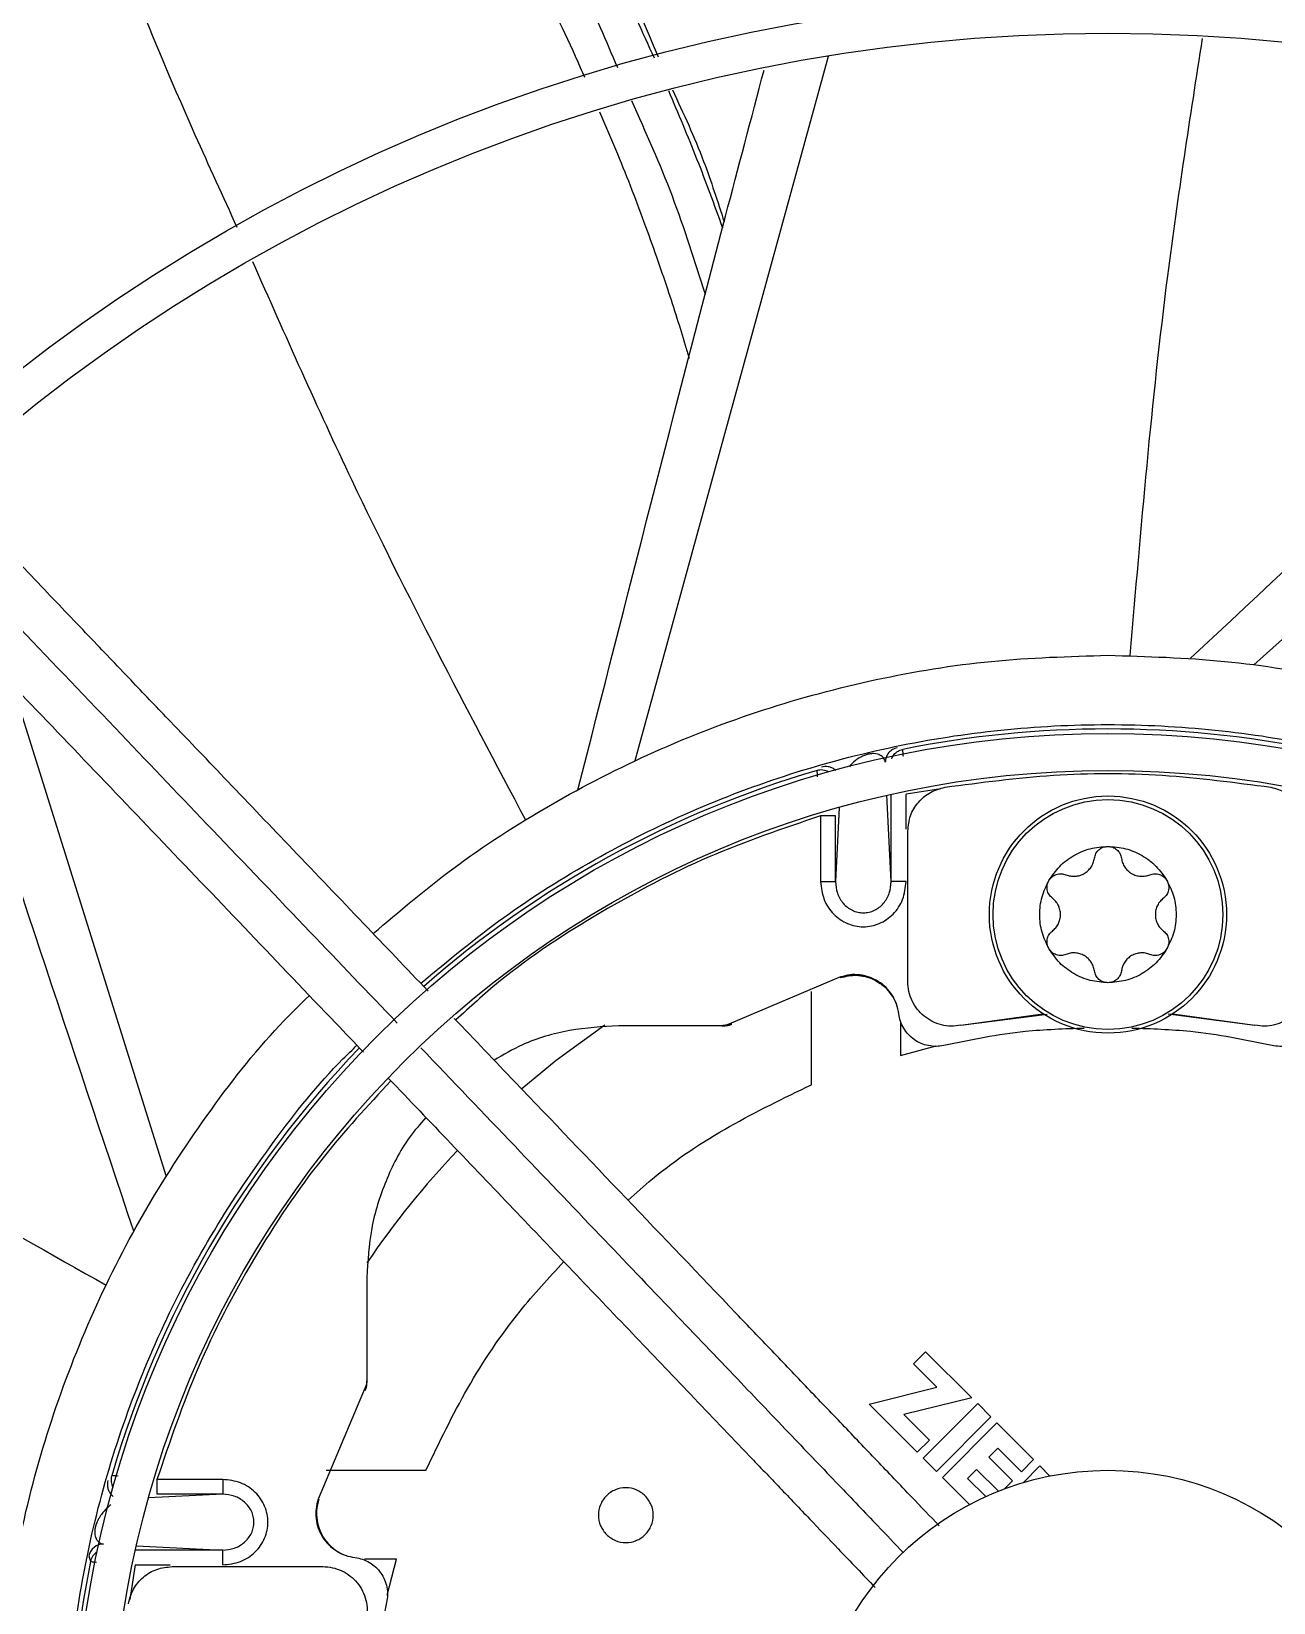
# Model space of a CAD drawing. Header units: inches. Extents: x 1229 to 1453, y -1023 to -720.
# Drawn here: x 1281.314 to 1284.614, y -864.825 to -860.651 of the extents above; entities that cross this region are included whole.
import ezdxf

# ---------------------------------------------------------------- set-up
doc = ezdxf.new("R2010")
doc.units = ezdxf.units.IN
doc.header["$MEASUREMENT"] = 0

msp = doc.modelspace()

# ---------------------------------------------------------------- linework, layer by layer
at = {"color": 18, "linetype": 'Continuous', "lineweight": 25, "true_color": 0x000000}
for p, q in [((1283.4308, -860.7173), (1282.9172, -862.5888)), ((1286.0019, -861.0397), (1284.5613, -862.3336)), ((1281.2628, -862.3856), (1281.672, -863.6925)), ((1283.5984, -862.9093), (1283.5868, -862.6802)), ((1283.5984, -862.9093), (1283.5984, -862.6776)), ((1283.7297, -862.6628), (1283.6377, -862.677)), ((1283.6377, -862.7701), (1283.6377, -862.677)), ((1283.4108, -862.7347), (1283.4108, -862.9093)), ((1283.4601, -862.7123), (1283.4501, -862.9093)), ((1283.4501, -862.9093), (1283.4501, -862.7347)), ((1283.6424, -863.1754), (1283.6424, -862.7753)), ((1283.6377, -862.9093), (1283.5984, -862.9093)), ((1283.4632, -863.1628), (1283.1668, -863.2879)), ((1283.4632, -863.1628), (1283.4635, -863.1648)), ((1283.3865, -863.4491), (1283.3865, -863.2018)), ((1283.7834, -863.2912), (1284.0011, -863.2604)), ((1283.7834, -863.2912), (1284.0122, -863.2612)), ((1284.3339, -863.261), (1284.5643, -863.2912)), ((1284.3466, -863.2604), (1284.5643, -863.2912)), ((1283.1486, -863.2923), (1282.8746, -863.2923)), ((1283.1486, -863.2923), (1283.1571, -863.2923)), ((1283.1749, -863.288), (1283.1668, -863.2879)), ((1283.6227, -863.2859), (1283.6227, -863.371)), ((1283.6227, -863.371), (1283.7179, -863.3458)), ((1282.2054, -863.9616), (1282.2054, -864.2356)), ((1283.6896, -864.1583), (1283.6573, -864.1905)), ((1283.7196, -864.2529), (1283.6573, -864.1905)), ((1283.6896, -864.1583), (1283.8121, -864.2807)), ((1282.2054, -864.244), (1282.2054, -864.2356)), ((1282.201, -864.2537), (1282.0759, -864.5502)), ((1282.201, -864.2537), (1282.2011, -864.2618)), ((1283.5393, -864.2974), (1283.7196, -864.2529)), ((1283.8121, -864.2807), (1283.6317, -864.3253)), ((1283.6673, -864.4255), (1283.5393, -864.2974)), ((1283.6833, -864.4415), (1283.8284, -864.2964)), ((1283.8632, -864.3312), (1283.8284, -864.2964)), ((1283.6317, -864.3253), (1283.6996, -864.3932)), ((1283.8632, -864.3312), (1283.7181, -864.4763)), ((1283.7341, -864.4923), (1283.8789, -864.3476)), ((1283.8789, -864.3476), (1283.9763, -864.445)), ((1283.6996, -864.3932), (1283.6673, -864.4255)), ((1283.7181, -864.4763), (1283.6833, -864.4415)), ((1283.8814, -864.4146), (1283.8575, -864.4386)), ((1283.8575, -864.4386), (1283.9201, -864.5012)), ((1283.944, -864.4773), (1283.8814, -864.4146)), ((1283.9763, -864.445), (1283.944, -864.4773)), ((1282.0976, -864.4734), (1282.3621, -864.4734)), ((1283.8252, -864.4709), (1283.8012, -864.4948)), ((1283.8833, -864.529), (1283.8252, -864.4709)), ((1283.9483, -864.5064), (1283.993, -864.4617)), ((1283.993, -864.4617), (1284.0199, -864.4886)), ((1281.8224, -864.4977), (1281.6478, -864.4977)), ((1283.8063, -864.5645), (1283.7341, -864.4923)), ((1283.8012, -864.4948), (1283.8496, -864.5432)), ((1283.9201, -864.5012), (1283.898, -864.5233)), ((1281.8224, -864.5371), (1281.6254, -864.547)), ((1281.8224, -864.5371), (1281.6478, -864.5371)), ((1282.0759, -864.5502), (1282.0779, -864.5505)), ((1281.8224, -864.6853), (1281.5906, -864.6853)), ((1281.5932, -864.6737), (1281.8224, -864.6853)), ((1281.4669, -864.7007), (1281.4714, -864.7155)), ((1281.5901, -864.7247), (1281.5758, -864.8167)), ((1281.5901, -864.7247), (1281.6832, -864.7247)), ((1281.6883, -864.7293), (1282.0884, -864.7293)), ((1282.2841, -864.7096), (1282.199, -864.7096)), ((1282.2589, -864.8048), (1282.2841, -864.7096))]:
    msp.add_line(p, q, dxfattribs=at)
at = {"color": 18, "linetype": 'Continuous', "lineweight": 25, "true_color": 0x000000, "flags": 128}
msp.add_lwpolyline([(1282.8378, -863.2908), (1282.7085, -863.3849), (1282.617, -863.4602)], dxfattribs=at)
at = {"color": 18, "linetype": 'Continuous', "lineweight": 25, "true_color": 0x000000}
for centre, radius in [((1284.1739, -865.2608), 11.7126), ((1284.1739, -865.2608), 8.5704), ((1284.1739, -865.2608), 8.472), ((1284.1739, -865.2608), 6.6478), ((1284.1739, -865.2608), 6.5493), ((1284.1739, -865.2608), 4.7037), ((1284.1739, -865.2608), 4.6053), ((1284.1739, -865.2608), 2.745), ((1284.1739, -865.2608), 2.6465), ((1284.1739, -862.997), 0.315), ((1284.1739, -862.997), 0.3053), ((1284.1739, -865.2608), 0.7874)]:
    msp.add_circle(centre, radius, dxfattribs=at)
for centre, radius, start, end in [((1284.1739, -865.2608), 2.7569, 78.5929, 101.4071), ((1283.4121, -862.6522), 0.0393, 60.0968, 106.2736), ((1284.1739, -865.2608), 2.7569, 106.2782, 131.2445), ((1284.1739, -865.2608), 2.7569, 136.1585, 163.7218), ((1284.1739, -865.2608), 2.3804, 136.5504, 145.7805), ((1281.5652, -864.4991), 0.0394, 163.7309, 209.8929), ((1281.5055, -864.7087), 0.0394, 90.0022, 168.2946), ((1281.51, -864.7233), 0.0394, 122.4222, 168.5824), ((1284.1739, -865.2608), 2.7569, 168.5929, 191.4071)]:
    msp.add_arc(centre, radius, start, end, dxfattribs=at)
for points, knots in [([(1272.4643, -865.2608), (1272.4692, -865.0053), (1272.4788, -864.4944), (1272.5568, -863.7313), (1272.681, -862.9748), (1272.8553, -862.228), (1273.0778, -861.4942), (1273.3479, -860.7766), (1273.6644, -860.0781), (1274.0259, -859.4019), (1274.4308, -858.7507), (1274.8774, -858.1274), (1275.3639, -857.5347), (1275.8881, -856.975), (1276.4477, -856.4508), (1277.0405, -855.9644), (1277.6637, -855.5177), (1278.3149, -855.1128), (1278.9912, -854.7513), (1279.6896, -854.4349), (1280.4073, -854.1648), (1281.141, -853.9422), (1281.8878, -853.7681), (1282.6444, -853.6432), (1283.4075, -853.568), (1284.1739, -853.5429), (1284.9402, -853.568), (1285.7033, -853.6432), (1286.4599, -853.7681), (1287.2067, -853.9422), (1287.9404, -854.1648), (1288.6581, -854.4349), (1289.3565, -854.7513), (1290.0328, -855.1128), (1290.684, -855.5177), (1291.3073, -855.9644), (1291.9, -856.4508), (1292.4597, -856.975), (1292.9838, -857.5347), (1293.4703, -858.1274), (1293.9169, -858.7507), (1294.3218, -859.4019), (1294.6833, -860.0781), (1294.9998, -860.7766), (1295.2699, -861.4942), (1295.4924, -862.228), (1295.6667, -862.9748), (1295.7909, -863.7313), (1295.8689, -864.4944), (1295.8786, -865.0053), (1295.8834, -865.2608)], [0, 0, 0, 0, 0.020833, 0.041667, 0.0625, 0.083333, 0.104167, 0.125, 0.145833, 0.166667, 0.1875, 0.208333, 0.229167, 0.25, 0.270833, 0.291667, 0.3125, 0.333333, 0.354167, 0.375, 0.395833, 0.416667, 0.4375, 0.458333, 0.479167, 0.5, 0.520833, 0.541667, 0.5625, 0.583333, 0.604167, 0.625, 0.645833, 0.666667, 0.6875, 0.708333, 0.729167, 0.75, 0.770833, 0.791667, 0.8125, 0.833333, 0.854167, 0.875, 0.895833, 0.916667, 0.9375, 0.958333, 0.979167, 1, 1, 1, 1]), ([(1281.9813, -859.0947), (1281.9836, -859.0976), (1282.0116, -859.132), (1282.0629, -859.1984), (1282.1346, -859.2932), (1282.2028, -859.3869), (1282.296, -859.5187), (1282.4087, -859.6871), (1282.5624, -859.933), (1282.718, -860.2063), (1282.8606, -860.4825), (1282.9369, -860.6517), (1282.9682, -860.7211)], [0, 0, 0, 0, 0.005829, 0.069293, 0.131295, 0.191839, 0.250923, 0.384412, 0.509798, 0.706683, 0.87956, 1, 1, 1, 1]), ([(1281.9921, -859.0906), (1282.0185, -859.1218), (1282.1583, -859.2872), (1282.3798, -859.6098), (1282.6543, -860.0547), (1282.8547, -860.4253), (1282.9507, -860.6515), (1282.979, -860.7182)], [0, 0, 0, 0, 0.063901, 0.337789, 0.611689, 0.885604, 1, 1, 1, 1]), ([(1282.8716, -860.7477), (1282.8566, -860.7121), (1282.779, -860.5268), (1282.608, -860.2048), (1282.3596, -859.7838), (1282.1185, -859.4246), (1281.9492, -859.2146), (1281.8828, -859.1324)], [0, 0, 0, 0, 0.06136, 0.318858, 0.576414, 0.834122, 1, 1, 1, 1]), ([(1281.7937, -859.1665), (1281.832, -859.214), (1281.914, -859.3157), (1282.0351, -859.4783), (1282.1597, -859.6556), (1282.2833, -859.8433), (1282.4052, -860.0415), (1282.5323, -860.2632), (1282.6554, -860.4991), (1282.7411, -860.6743), (1282.7796, -860.7637), (1282.7832, -860.7721)], [0, 0, 0, 0, 0.096233, 0.206176, 0.320503, 0.439206, 0.562272, 0.689686, 0.845034, 0.985429, 1, 1, 1, 1]), ([(1281.1866, -859.4391), (1281.2489, -859.6235), (1281.4184, -860.1254), (1281.6456, -860.7027), (1281.8228, -861.0892), (1281.8603, -861.1709)], [0, 0, 0, 0, 0.314001, 0.854808, 1, 1, 1, 1]), ([(1284.4243, -860.6692), (1284.3917, -860.8793), (1284.3071, -861.4232), (1284.2608, -861.9718), (1284.2323, -862.3086)], [0, 0, 0, 0, 0.386148, 1, 1, 1, 1]), ([(1282.7662, -862.6652), (1282.8956, -862.1568), (1283.058, -861.5189), (1283.2263, -860.8829), (1283.2605, -860.7537)], [0, 0, 0, 0, 0.7968413, 1, 1, 1, 1]), ([(1283.0064, -860.8081), (1283.032, -860.8682), (1283.0832, -860.9886), (1283.1277, -861.1114), (1283.1501, -861.173)], [0, 0, 0, 0, 0.4988732, 1, 1, 1, 1]), ([(1283.0171, -860.8058), (1283.0462, -860.8686), (1283.0992, -860.983), (1283.1371, -861.1028), (1283.1543, -861.1567)], [0, 0, 0, 0, 0.549444, 1, 1, 1, 1]), ([(1283.1045, -861.3501), (1283.077, -861.2624), (1283.0221, -861.0872), (1282.9467, -860.9194), (1282.909, -860.8356)], [0, 0, 0, 0, 0.500505, 1, 1, 1, 1]), ([(1282.8229, -860.8641), (1282.8374, -860.8973), (1282.8797, -860.9939), (1282.9292, -861.1229), (1282.974, -861.2469), (1283.0031, -861.332), (1283.0284, -861.4102), (1283.0474, -861.4717), (1283.0577, -861.5072), (1283.0611, -861.5188)], [0, 0, 0, 0, 0.155591, 0.453872, 0.593993, 0.723032, 0.840997, 0.947892, 1, 1, 1, 1]), ([(1284.3929, -862.3162), (1284.7767, -861.9585), (1285.2582, -861.5096), (1285.7436, -861.0656), (1285.8422, -860.9754)], [0, 0, 0, 0, 0.796821, 1, 1, 1, 1]), ([(1281.9015, -861.2618), (1281.9877, -861.4565), (1282.2109, -861.9601), (1282.4687, -862.447), (1282.6268, -862.7457)], [0, 0, 0, 0, 0.3865725, 1, 1, 1, 1]), ([(1282.3681, -863.2002), (1282.3108, -863.1403), (1282.1909, -863.0148), (1282.0135, -862.8292), (1281.8428, -862.6505), (1281.7016, -862.5028), (1281.581, -862.3766), (1281.4692, -862.2596), (1281.3433, -862.1278), (1281.2128, -861.9913), (1281.1242, -861.8985), (1281.0826, -861.8551)], [0, 0, 0, 0, 0.133272, 0.279174, 0.413304, 0.531425, 0.608473, 0.694881, 0.792575, 0.902797, 1, 1, 1, 1]), ([(1280.9876, -861.9266), (1281.0864, -862.03), (1281.2745, -862.2268), (1281.544, -862.5088), (1281.8007, -862.7775), (1282.0452, -863.0333), (1282.2086, -863.2043), (1282.2858, -863.2851)], [0, 0, 0, 0, 0.228868, 0.435815, 0.623227, 0.822027, 1, 1, 1, 1]), ([(1280.9111, -862.0174), (1280.9578, -862.0664), (1281.0594, -862.1727), (1281.3103, -862.4352), (1281.6674, -862.8089), (1281.9943, -863.151), (1282.1719, -863.3368), (1282.1962, -863.3622)], [0, 0, 0, 0, 0.109527, 0.237746, 0.586688, 0.943426, 1, 1, 1, 1]), ([(1281.5863, -863.8384), (1281.4202, -863.3408), (1281.2309, -862.774), (1281.0472, -862.2058), (1281.0248, -862.1364)], [0, 0, 0, 0, 0.877844, 1, 1, 1, 1]), ([(1282.2221, -863.0474), (1282.2915, -862.9885), (1282.4397, -862.8627), (1282.691, -862.7017), (1282.9671, -862.5598), (1283.2571, -862.4482), (1283.557, -862.368), (1283.8637, -862.3175), (1284.0705, -862.3112), (1284.1739, -862.308)], [0, 0, 0, 0, 0.127919, 0.273266, 0.418612, 0.56396, 0.709306, 0.854654, 1, 1, 1, 1]), ([(1284.1739, -862.308), (1284.2772, -862.3112), (1284.484, -862.3175), (1284.7907, -862.368), (1285.0907, -862.4481), (1285.3804, -862.56), (1285.6573, -862.701), (1285.9161, -862.8719), (1286.1056, -863.0191), (1286.2002, -863.1163), (1286.2228, -863.1395)], [0, 0, 0, 0, 0.136759, 0.273517, 0.410274, 0.547034, 0.68379, 0.820549, 0.957307, 1, 1, 1, 1]), ([(1282.3484, -863.1796), (1282.4209, -863.1196), (1282.5667, -862.999), (1282.8079, -862.8475), (1283.063, -862.7195), (1283.3303, -862.6188), (1283.6065, -862.5461), (1283.8887, -862.5021), (1284.1739, -862.4874), (1284.4591, -862.5021), (1284.7412, -862.5461), (1285.0174, -862.6188), (1285.2846, -862.7196), (1285.5403, -862.8471), (1285.7802, -863.0013), (1285.9645, -863.1419), (1286.0605, -863.2381), (1286.0893, -863.2669)], [0, 0, 0, 0, 0.0686182, 0.1379717, 0.207325, 0.2766794, 0.3460334, 0.4153867, 0.4847398, 0.554094, 0.6234473, 0.6928013, 0.7621556, 0.831509, 0.9008624, 0.9702164, 1, 1, 1, 1]), ([(1283.5824, -862.5924), (1283.5815, -862.5889), (1283.5799, -862.5819), (1283.5705, -862.5738), (1283.5603, -862.569), (1283.547, -862.5695), (1283.543, -862.5699), (1283.5398, -862.5705), (1283.5364, -862.5712), (1283.5331, -862.5722), (1283.5299, -862.5732), (1283.5237, -862.5755), (1283.5133, -862.5806), (1283.4968, -862.5916), (1283.4911, -862.5992), (1283.487, -862.6045)], [0, 0, 0, 0, 0.2061417, 0.4095199, 0.552974, 0.5738067, 0.5833824, 0.5923662, 0.6010123, 0.6097972, 0.6191121, 0.6290455, 0.6731164, 0.7702347, 1, 1, 1, 1]), ([(1283.6138, -862.5539), (1283.6096, -862.5552), (1283.601, -862.5579), (1283.5906, -862.5671), (1283.5837, -862.5791), (1283.5828, -862.5881), (1283.5824, -862.5924)], [0, 0, 0, 0, 0.242701, 0.500198, 0.757591, 1, 1, 1, 1]), ([(1283.5998, -862.5829), (1283.6016, -862.5791), (1283.6054, -862.5711), (1283.6158, -862.5623), (1283.6244, -862.5596), (1283.6286, -862.5583)], [0, 0, 0, 0, 0.317155, 0.668815, 1, 1, 1, 1]), ([(1283.6305, -862.577), (1283.6302, -862.5735), (1283.6292, -862.5608), (1283.6288, -862.5594), (1283.6286, -862.5583)], [0, 0, 0, 0, 0.281956, 1, 1, 1, 1]), ([(1283.4134, -862.6045), (1283.4161, -862.6039), (1283.4217, -862.6027), (1283.4307, -862.6032), (1283.4397, -862.6058), (1283.4468, -862.6095), (1283.4501, -862.6129), (1283.4511, -862.614)], [0, 0, 0, 0, 0.202106, 0.421325, 0.653497, 0.892822, 1, 1, 1, 1]), ([(1283.4011, -862.6144), (1283.401, -862.6159), (1283.4009, -862.618), (1283.4017, -862.6282), (1283.4018, -862.6309)], [0, 0, 0, 0, 0.7360969, 1, 1, 1, 1]), ([(1283.7411, -862.6587), (1283.8369, -862.646), (1284.0284, -862.6206), (1284.3193, -862.6206), (1284.5108, -862.646), (1284.6066, -862.6587)], [0, 0, 0, 0, 0.333334, 0.666666, 1, 1, 1, 1]), ([(1283.6424, -862.7753), (1283.6438, -862.7614), (1283.6466, -862.7337), (1283.6687, -862.6975), (1283.7008, -862.6698), (1283.7277, -862.6624), (1283.7411, -862.6587)], [0, 0, 0, 0, 0.250003, 0.500006, 0.749994, 1, 1, 1, 1]), ([(1284.6066, -862.6587), (1284.62, -862.6624), (1284.6469, -862.6698), (1284.679, -862.6975), (1284.7011, -862.7337), (1284.7039, -862.7614), (1284.7054, -862.7753)], [0, 0, 0, 0, 0.24998, 0.499991, 0.749996, 1, 1, 1, 1]), ([(1283.4108, -862.7347), (1283.3109, -862.7686), (1283.1089, -862.8371), (1282.8233, -862.9881), (1282.5975, -863.1346), (1282.4791, -863.2427), (1282.4415, -863.2771)], [0, 0, 0, 0, 0.282089, 0.570666, 0.863744, 1, 1, 1, 1]), ([(1283.4501, -862.7347), (1283.4495, -862.7347), (1283.4481, -862.7347), (1283.439, -862.7347), (1283.4261, -862.7347), (1283.4159, -862.7347), (1283.4108, -862.7347)], [0, 0, 0, 0, 0.250013, 0.500029, 0.750015, 1, 1, 1, 1]), ([(1284.017, -862.9065), (1284.026, -862.8934), (1284.0438, -862.8672), (1284.0824, -862.8386), (1284.1264, -862.8195), (1284.158, -862.8171), (1284.1739, -862.8159)], [0, 0, 0, 0, 0.25, 0.500009, 0.750001, 1, 1, 1, 1]), ([(1284.1379, -862.8474), (1284.1389, -862.8432), (1284.141, -862.8346), (1284.1495, -862.8244), (1284.1608, -862.8173), (1284.1695, -862.8164), (1284.1739, -862.8159)], [0, 0, 0, 0, 0.250017, 0.500038, 0.749991, 1, 1, 1, 1]), ([(1284.1739, -862.8159), (1284.1782, -862.8164), (1284.1869, -862.8173), (1284.1982, -862.8244), (1284.2067, -862.8346), (1284.2088, -862.8432), (1284.2098, -862.8474)], [0, 0, 0, 0, 0.249997, 0.500015, 0.750023, 1, 1, 1, 1]), ([(1284.1739, -862.8159), (1284.1897, -862.8171), (1284.2213, -862.8195), (1284.2653, -862.8386), (1284.3039, -862.8672), (1284.3218, -862.8934), (1284.3307, -862.9065)], [0, 0, 0, 0, 0.250018, 0.500003, 0.750007, 1, 1, 1, 1]), ([(1284.0623, -862.8911), (1284.0663, -862.8924), (1284.0742, -862.8951), (1284.087, -862.8956), (1284.0994, -862.8934), (1284.1111, -862.8883), (1284.1213, -862.8807), (1284.1295, -862.8711), (1284.1354, -862.8598), (1284.1371, -862.8515), (1284.1379, -862.8474)], [0, 0, 0, 0, 0.12501, 0.250004, 0.375011, 0.500011, 0.62501, 0.75002, 0.875001, 1, 1, 1, 1]), ([(1284.2098, -862.8474), (1284.2106, -862.8515), (1284.2123, -862.8598), (1284.2182, -862.8711), (1284.2264, -862.8807), (1284.2366, -862.8883), (1284.2483, -862.8934), (1284.2607, -862.8956), (1284.2735, -862.8951), (1284.2815, -862.8924), (1284.2854, -862.8911)], [0, 0, 0, 0, 0.125009, 0.249988, 0.374997, 0.499995, 0.624993, 0.749999, 0.874992, 1, 1, 1, 1]), ([(1284.017, -862.9065), (1284.0196, -862.9029), (1284.0247, -862.8958), (1284.0365, -862.8896), (1284.0497, -862.8874), (1284.0581, -862.8898), (1284.0623, -862.8911)], [0, 0, 0, 0, 0.249988, 0.499992, 0.749963, 1, 1, 1, 1]), ([(1284.2854, -862.8911), (1284.2896, -862.8898), (1284.298, -862.8874), (1284.3112, -862.8896), (1284.323, -862.8958), (1284.3281, -862.9029), (1284.3307, -862.9065)], [0, 0, 0, 0, 0.249949, 0.500008, 0.750012, 1, 1, 1, 1]), ([(1283.4108, -862.9093), (1283.4126, -862.9255), (1283.4161, -862.9573), (1283.4429, -862.9973), (1283.4745, -863.0192), (1283.5026, -863.028), (1283.5242, -863.0301), (1283.5459, -863.028), (1283.574, -863.0192), (1283.6056, -862.9973), (1283.6324, -862.9573), (1283.6359, -862.9255), (1283.6377, -862.9093)], [0, 0, 0, 0, 0.132078, 0.2598, 0.381605, 0.440894, 0.500007, 0.559042, 0.618396, 0.740202, 0.867924, 1, 1, 1, 1]), ([(1283.4108, -862.9093), (1283.4159, -862.9093), (1283.4261, -862.9093), (1283.439, -862.9093), (1283.4481, -862.9093), (1283.4495, -862.9093), (1283.4501, -862.9093)], [0, 0, 0, 0, 0.249985, 0.499971, 0.749987, 1, 1, 1, 1]), ([(1283.4501, -862.9093), (1283.4511, -862.9198), (1283.4531, -862.9406), (1283.4667, -862.9637), (1283.4816, -862.978), (1283.4947, -862.9861), (1283.5091, -862.9912), (1283.5242, -862.993), (1283.5394, -862.9912), (1283.5538, -862.9861), (1283.5669, -862.978), (1283.5818, -862.9637), (1283.5954, -862.9406), (1283.5974, -862.9198), (1283.5984, -862.9093)], [0, 0, 0, 0, 0.1276382, 0.2537227, 0.3161311, 0.3778855, 0.439088, 0.4999904, 0.5609116, 0.6221141, 0.6838688, 0.7462768, 0.8723618, 1, 1, 1, 1]), ([(1284.017, -863.0876), (1284.0101, -863.0733), (1283.9964, -863.0447), (1283.9909, -862.997), (1283.9964, -862.9493), (1284.0101, -862.9208), (1284.017, -862.9065)], [0, 0, 0, 0, 0.25, 0.5, 0.75, 1, 1, 1, 1]), ([(1284.0263, -862.9533), (1284.0231, -862.9503), (1284.0168, -862.9443), (1284.0122, -862.9318), (1284.0117, -862.9185), (1284.0152, -862.9105), (1284.017, -862.9065)], [0, 0, 0, 0, 0.249989, 0.499995, 0.749993, 1, 1, 1, 1]), ([(1284.3307, -862.9065), (1284.3325, -862.9105), (1284.336, -862.9185), (1284.3356, -862.9318), (1284.3309, -862.9443), (1284.3246, -862.9503), (1284.3214, -862.9533)], [0, 0, 0, 0, 0.250007, 0.500005, 0.750011, 1, 1, 1, 1]), ([(1284.3307, -862.9065), (1284.3376, -862.9208), (1284.3513, -862.9493), (1284.3568, -862.997), (1284.3513, -863.0447), (1284.3376, -863.0733), (1284.3307, -863.0876)], [0, 0, 0, 0, 0.25, 0.5, 0.75, 1, 1, 1, 1]), ([(1284.0263, -863.0407), (1284.0295, -863.0379), (1284.0358, -863.0323), (1284.0426, -863.0215), (1284.0469, -863.0096), (1284.0483, -862.997), (1284.0469, -862.9844), (1284.0426, -862.9725), (1284.0358, -862.9617), (1284.0295, -862.9561), (1284.0263, -862.9533)], [0, 0, 0, 0, 0.125011, 0.2500042, 0.3750014, 0.5, 0.625, 0.7499958, 0.874989, 1, 1, 1, 1]), ([(1284.3214, -862.9533), (1284.3182, -862.9561), (1284.3119, -862.9617), (1284.3051, -862.9725), (1284.3008, -862.9844), (1284.2994, -862.997), (1284.3008, -863.0096), (1284.3051, -863.0215), (1284.3119, -863.0323), (1284.3182, -863.0379), (1284.3214, -863.0407)], [0, 0, 0, 0, 0.125011, 0.2500042, 0.375, 0.5, 0.6249986, 0.7499958, 0.874989, 1, 1, 1, 1]), ([(1284.017, -863.0876), (1284.0152, -863.0836), (1284.0117, -863.0756), (1284.0122, -863.0622), (1284.0168, -863.0497), (1284.0231, -863.0437), (1284.0263, -863.0407)], [0, 0, 0, 0, 0.250008, 0.500004, 0.75001, 1, 1, 1, 1]), ([(1284.3214, -863.0407), (1284.3246, -863.0437), (1284.3309, -863.0497), (1284.3356, -863.0622), (1284.336, -863.0756), (1284.3325, -863.0836), (1284.3307, -863.0876)], [0, 0, 0, 0, 0.24999, 0.499996, 0.749992, 1, 1, 1, 1]), ([(1284.1739, -863.1781), (1284.158, -863.1769), (1284.1264, -863.1745), (1284.0824, -863.1554), (1284.0438, -863.1269), (1284.026, -863.1007), (1284.017, -863.0876)], [0, 0, 0, 0, 0.249999, 0.49999, 0.749999, 1, 1, 1, 1]), ([(1284.0623, -863.103), (1284.0581, -863.1042), (1284.0497, -863.1067), (1284.0365, -863.1044), (1284.0247, -863.0982), (1284.0196, -863.0911), (1284.017, -863.0876)], [0, 0, 0, 0, 0.250037, 0.500007, 0.750011, 1, 1, 1, 1]), ([(1284.1379, -863.1466), (1284.1371, -863.1425), (1284.1354, -863.1342), (1284.1295, -863.123), (1284.1213, -863.1133), (1284.1111, -863.1057), (1284.0994, -863.1007), (1284.087, -863.0984), (1284.0742, -863.0989), (1284.0663, -863.1016), (1284.0623, -863.103)], [0, 0, 0, 0, 0.124998, 0.249979, 0.374989, 0.499989, 0.624988, 0.749996, 0.87499, 1, 1, 1, 1]), ([(1284.3307, -863.0876), (1284.3218, -863.1007), (1284.3039, -863.1269), (1284.2653, -863.1554), (1284.2213, -863.1745), (1284.1897, -863.1769), (1284.1739, -863.1781)], [0, 0, 0, 0, 0.249995, 0.499998, 0.749982, 1, 1, 1, 1]), ([(1284.2854, -863.103), (1284.2815, -863.1016), (1284.2735, -863.0989), (1284.2607, -863.0984), (1284.2483, -863.1007), (1284.2366, -863.1057), (1284.2264, -863.1133), (1284.2182, -863.123), (1284.2123, -863.1342), (1284.2106, -863.1425), (1284.2098, -863.1466)], [0, 0, 0, 0, 0.125008, 0.250001, 0.375007, 0.500005, 0.625004, 0.750013, 0.874992, 1, 1, 1, 1]), ([(1284.3307, -863.0876), (1284.3281, -863.0911), (1284.323, -863.0982), (1284.3112, -863.1044), (1284.298, -863.1067), (1284.2896, -863.1042), (1284.2854, -863.103)], [0, 0, 0, 0, 0.249989, 0.4999926, 0.7500513, 1, 1, 1, 1]), ([(1280.1012, -863.1257), (1280.2787, -863.2427), (1280.7383, -863.5455), (1281.2182, -863.8156), (1281.5127, -863.9814)], [0, 0, 0, 0, 0.386151, 1, 1, 1, 1]), ([(1284.1739, -863.1781), (1284.1695, -863.1777), (1284.1608, -863.1768), (1284.1495, -863.1697), (1284.141, -863.1594), (1284.1389, -863.1509), (1284.1379, -863.1466)], [0, 0, 0, 0, 0.249989, 0.499998, 0.75, 1, 1, 1, 1]), ([(1284.2098, -863.1466), (1284.2088, -863.1509), (1284.2067, -863.1594), (1284.1982, -863.1697), (1284.1869, -863.1768), (1284.1782, -863.1777), (1284.1739, -863.1781)], [0, 0, 0, 0, 0.249999, 0.500031, 0.75007, 1, 1, 1, 1]), ([(1283.6184, -863.2606), (1283.6168, -863.252), (1283.6135, -863.2347), (1283.6016, -863.211), (1283.5851, -863.1904), (1283.5645, -863.1739), (1283.5407, -863.1624), (1283.5151, -863.1565), (1283.4886, -863.156), (1283.4717, -863.1606), (1283.4632, -863.1628)], [0, 0, 0, 0, 0.125208, 0.250383, 0.375501, 0.500527, 0.625481, 0.750346, 0.875187, 1, 1, 1, 1]), ([(1283.4634, -863.1643), (1283.4774, -863.1612), (1283.4991, -863.1564), (1283.5291, -863.161), (1283.5509, -863.1682), (1283.5634, -863.1765), (1283.569, -863.1803)], [0, 0, 0, 0, 0.3849, 0.596379, 0.815696, 1, 1, 1, 1]), ([(1283.6132, -863.2385), (1283.6131, -863.2384), (1283.6112, -863.2299), (1283.6023, -863.2141), (1283.5861, -863.1927), (1283.5643, -863.1754), (1283.5392, -863.1636), (1283.5128, -863.1582), (1283.4871, -863.1583), (1283.4712, -863.1627), (1283.4635, -863.1648)], [0, 0, 0, 0, 0.002801, 0.141497, 0.287581, 0.43759, 0.587502, 0.733294, 0.871589, 1, 1, 1, 1]), ([(1283.569, -863.1803), (1283.5703, -863.181), (1283.5786, -863.1858), (1283.5908, -863.1988), (1283.605, -863.2178), (1283.6107, -863.2321), (1283.6134, -863.2391)], [0, 0, 0, 0, 0.056279, 0.380802, 0.697088, 1, 1, 1, 1]), ([(1283.7834, -863.2912), (1283.7748, -863.2924), (1283.7575, -863.2947), (1283.7315, -863.2908), (1283.7069, -863.2817), (1283.6849, -863.2674), (1283.6666, -863.2486), (1283.6529, -863.2263), (1283.644, -863.2015), (1283.6429, -863.1841), (1283.6424, -863.1754)], [0, 0, 0, 0, 0.124991, 0.249998, 0.374994, 0.499989, 0.624994, 0.749993, 0.874999, 1, 1, 1, 1]), ([(1284.7054, -863.1754), (1284.7048, -863.1841), (1284.7037, -863.2015), (1284.6948, -863.2263), (1284.6811, -863.2486), (1284.6628, -863.2674), (1284.6408, -863.2817), (1284.6162, -863.2908), (1284.5902, -863.2947), (1284.5729, -863.2924), (1284.5643, -863.2912)], [0, 0, 0, 0, 0.1249985, 0.2500014, 0.3749975, 0.4999997, 0.6249916, 0.7499853, 0.8749892, 1, 1, 1, 1]), ([(1281.9608, -867.2122), (1281.9047, -867.1466), (1281.7813, -867.0025), (1281.6218, -866.7557), (1281.4786, -866.4803), (1281.3657, -866.1909), (1281.2836, -865.8914), (1281.2335, -865.5849), (1281.2157, -865.2748), (1281.2305, -864.9646), (1281.2778, -864.6577), (1281.357, -864.3573), (1281.4673, -864.0671), (1281.6071, -863.7896), (1281.7767, -863.5298), (1281.9261, -863.3362), (1282.0263, -863.2379), (1282.0527, -863.2121)], [0, 0, 0, 0, 0.05882, 0.129282, 0.199743, 0.270205, 0.340667, 0.411128, 0.48159, 0.552051, 0.622513, 0.692975, 0.763436, 0.833898, 0.904359, 0.974821, 1, 1, 1, 1]), ([(1283.7259, -864.6211), (1283.7014, -864.5955), (1283.6462, -864.5377), (1283.5604, -864.4479), (1283.4683, -864.3515), (1283.3754, -864.2543), (1283.2814, -864.1559), (1283.1206, -863.9877), (1282.8931, -863.7496), (1282.6434, -863.4883), (1282.4912, -863.3291), (1282.4373, -863.2727)], [0, 0, 0, 0, 0.056993, 0.128473, 0.199655, 0.271209, 0.344596, 0.418468, 0.645238, 0.874387, 1, 1, 1, 1]), ([(1283.7379, -863.3447), (1283.7311, -863.3458), (1283.7176, -863.3481), (1283.6969, -863.3459), (1283.6771, -863.34), (1283.6591, -863.3298), (1283.6434, -863.3162), (1283.6311, -863.2996), (1283.6221, -863.2809), (1283.6196, -863.2674), (1283.6184, -863.2606)], [0, 0, 0, 0, 0.124957, 0.249986, 0.374922, 0.499988, 0.62492, 0.749987, 0.874963, 1, 1, 1, 1]), ([(1284.7293, -863.2606), (1284.7281, -863.2674), (1284.7257, -863.2809), (1284.7166, -863.2996), (1284.7043, -863.3162), (1284.6887, -863.3298), (1284.6706, -863.34), (1284.6508, -863.3459), (1284.6302, -863.3481), (1284.6166, -863.3458), (1284.6098, -863.3447)], [0, 0, 0, 0, 0.124971, 0.250009, 0.374946, 0.500008, 0.624949, 0.75001, 0.874956, 1, 1, 1, 1]), ([(1282.8746, -863.2923), (1282.8309, -863.295), (1282.7435, -863.3003), (1282.6306, -863.3332), (1282.5679, -863.3693), (1282.5432, -863.3835)], [0, 0, 0, 0, 0.377262, 0.754526, 1, 1, 1, 1]), ([(1283.1668, -863.2879), (1283.1639, -863.2892), (1283.1581, -863.2918), (1283.1518, -863.2921), (1283.1486, -863.2923)], [0, 0, 0, 0, 0.499687, 1, 1, 1, 1]), ([(1283.1571, -863.2923), (1283.1602, -863.2921), (1283.1663, -863.2917), (1283.172, -863.2892), (1283.1749, -863.288)], [0, 0, 0, 0, 0.4999258, 1, 1, 1, 1]), ([(1284.1107, -863.2993), (1284.0585, -863.301), (1283.933, -863.3051), (1283.8098, -863.3301), (1283.7379, -863.3447)], [0, 0, 0, 0, 0.415945, 1, 1, 1, 1]), ([(1284.6098, -863.3447), (1284.5379, -863.3301), (1284.4149, -863.3051), (1284.2895, -863.301), (1284.2375, -863.2993)], [0, 0, 0, 0, 0.584815, 1, 1, 1, 1]), ([(1282.0945, -867.0845), (1282.079, -867.0681), (1281.9984, -866.9826), (1281.8744, -866.8087), (1281.7259, -866.5652), (1281.6052, -866.3062), (1281.5112, -866.0366), (1281.4455, -865.7587), (1281.4088, -865.4755), (1281.4014, -865.19), (1281.4234, -864.9053), (1281.4745, -864.6243), (1281.5542, -864.3501), (1281.6619, -864.0856), (1281.7957, -863.8331), (1281.9566, -863.5976), (1282.0856, -863.4341), (1282.1666, -863.3563), (1282.179, -863.3443)], [0, 0, 0, 0, 0.016441, 0.085793, 0.155147, 0.2245, 0.293853, 0.363206, 0.432559, 0.501912, 0.571266, 0.640619, 0.709972, 0.779325, 0.848678, 0.918031, 0.987384, 1, 1, 1, 1]), ([(1282.3489, -863.3511), (1282.4322, -863.4383), (1282.5907, -863.6041), (1282.8145, -863.8383), (1283.0114, -864.0444), (1283.1815, -864.2224), (1283.3275, -864.3752), (1283.4519, -864.5053), (1283.5505, -864.6085), (1283.608, -864.6687), (1283.6308, -864.6925)], [0, 0, 0, 0, 0.195171, 0.371207, 0.524032, 0.656023, 0.769243, 0.865559, 0.946768, 1, 1, 1, 1]), ([(1282.2693, -863.4387), (1282.2075, -863.5054), (1282.0714, -863.6524), (1281.9006, -863.9098), (1281.7503, -864.196), (1281.6817, -864.3979), (1281.6478, -864.4977)], [0, 0, 0, 0, 0.219673, 0.484447, 0.745155, 1, 1, 1, 1]), ([(1282.263, -863.4321), (1282.3735, -863.5478), (1282.5891, -863.7734), (1282.9089, -864.108), (1283.1449, -864.355), (1283.302, -864.5194), (1283.3805, -864.6016), (1283.4648, -864.6898), (1283.5229, -864.7505), (1283.5554, -864.7846)], [0, 0, 0, 0, 0.256905, 0.500939, 0.742315, 0.804588, 0.865353, 0.924471, 1, 1, 1, 1]), ([(1282.8993, -863.7561), (1282.9206, -863.7369), (1283.003, -863.6623), (1283.1654, -863.556), (1283.313, -863.4846), (1283.3865, -863.4491)], [0, 0, 0, 0, 0.148915, 0.576565, 1, 1, 1, 1]), ([(1282.3622, -863.536), (1282.347, -863.5535), (1282.3029, -863.6041), (1282.2532, -863.7043), (1282.2127, -863.83), (1282.2078, -863.9177), (1282.2054, -863.9616)], [0, 0, 0, 0, 0.150095, 0.433399, 0.716699, 1, 1, 1, 1]), ([(1282.3621, -864.4734), (1282.3975, -864.3998), (1282.4686, -864.252), (1282.5932, -864.0661), (1282.6887, -863.9622), (1282.7284, -863.9191)], [0, 0, 0, 0, 0.366655, 0.736954, 1, 1, 1, 1]), ([(1282.2054, -864.2356), (1282.2052, -864.2387), (1282.2048, -864.245), (1282.2023, -864.2508), (1282.201, -864.2537)], [0, 0, 0, 0, 0.5002029, 1, 1, 1, 1]), ([(1282.2011, -864.2618), (1282.2023, -864.259), (1282.2048, -864.2533), (1282.2052, -864.2471), (1282.2054, -864.244)], [0, 0, 0, 0, 0.499996, 1, 1, 1, 1]), ([(1281.5448, -864.4889), (1281.5418, -864.4886), (1281.5312, -864.4879), (1281.529, -864.488), (1281.5274, -864.488)], [0, 0, 0, 0, 0.285937, 1, 1, 1, 1]), ([(1281.5176, -864.5004), (1281.517, -864.503), (1281.5157, -864.5086), (1281.5162, -864.5176), (1281.5188, -864.5267), (1281.5238, -864.535), (1281.5282, -864.5403), (1281.5311, -864.5421), (1281.5313, -864.5422)], [0, 0, 0, 0, 0.17635, 0.367482, 0.569906, 0.778387, 0.986853, 1, 1, 1, 1]), ([(1281.6478, -864.4977), (1281.6478, -864.5028), (1281.6478, -864.513), (1281.6478, -864.5259), (1281.6478, -864.5351), (1281.6478, -864.5364), (1281.6478, -864.5371)], [0, 0, 0, 0, 0.250002, 0.5, 0.749996, 1, 1, 1, 1]), ([(1281.8224, -864.4977), (1281.8224, -864.5028), (1281.8224, -864.513), (1281.8224, -864.5259), (1281.8224, -864.5351), (1281.8224, -864.5364), (1281.8224, -864.5371)], [0, 0, 0, 0, 0.250002, 0.5, 0.749996, 1, 1, 1, 1]), ([(1281.8224, -864.7247), (1281.8386, -864.7229), (1281.8704, -864.7194), (1281.9104, -864.6925), (1281.9323, -864.6609), (1281.941, -864.6328), (1281.9432, -864.6112), (1281.941, -864.5896), (1281.9323, -864.5615), (1281.9104, -864.5298), (1281.8704, -864.503), (1281.8386, -864.4995), (1281.8224, -864.4977)], [0, 0, 0, 0, 0.13208, 0.259807, 0.381597, 0.440892, 0.499998, 0.559043, 0.618394, 0.740193, 0.86792, 1, 1, 1, 1]), ([(1282.9448, -864.5412), (1282.9373, -864.5352), (1282.9222, -864.5233), (1282.8932, -864.518), (1282.8647, -864.5236), (1282.8404, -864.5398), (1282.8242, -864.5641), (1282.8186, -864.5926), (1282.8239, -864.6216), (1282.8358, -864.6367), (1282.8418, -864.6442)], [0, 0, 0, 0, 0.124989, 0.249992, 0.374996, 0.500002, 0.625002, 0.750001, 0.875, 1, 1, 1, 1]), ([(1281.5255, -864.5651), (1281.5218, -864.568), (1281.5141, -864.5742), (1281.504, -864.5854), (1281.4962, -864.5966), (1281.4924, -864.6031), (1281.4893, -864.6092), (1281.4872, -864.6142), (1281.4858, -864.6183), (1281.4849, -864.6211), (1281.4841, -864.624), (1281.4835, -864.6267), (1281.4831, -864.6293), (1281.4826, -864.6327), (1281.4824, -864.6369), (1281.4825, -864.6414), (1281.4831, -864.6462), (1281.4843, -864.651), (1281.487, -864.6574), (1281.4916, -864.6632), (1281.4982, -864.6677), (1281.503, -864.6688), (1281.5055, -864.6693)], [0, 0, 0, 0, 0.144655, 0.301145, 0.350171, 0.389253, 0.414601, 0.43423, 0.442259, 0.449397, 0.456002, 0.462525, 0.468812, 0.475746, 0.492362, 0.513538, 0.539807, 0.57987, 0.628801, 0.743036, 0.86882, 1, 1, 1, 1]), ([(1281.8224, -864.6853), (1281.8329, -864.6843), (1281.8537, -864.6824), (1281.8769, -864.6687), (1281.8911, -864.6537), (1281.8993, -864.6406), (1281.9043, -864.6263), (1281.906, -864.6112), (1281.9043, -864.5961), (1281.8993, -864.5818), (1281.8911, -864.5687), (1281.8769, -864.5537), (1281.8537, -864.54), (1281.8329, -864.5381), (1281.8224, -864.5371)], [0, 0, 0, 0, 0.127647, 0.253731, 0.317938, 0.377881, 0.439686, 0.499999, 0.560303, 0.622116, 0.682044, 0.746268, 0.872353, 1, 1, 1, 1]), ([(1282.0759, -864.5502), (1282.0736, -864.5586), (1282.0691, -864.5755), (1282.0696, -864.602), (1282.0755, -864.6277), (1282.087, -864.6514), (1282.1034, -864.6721), (1282.1241, -864.6885), (1282.1478, -864.7005), (1282.165, -864.7037), (1282.1737, -864.7053)], [0, 0, 0, 0, 0.124818, 0.249648, 0.374524, 0.499471, 0.624502, 0.74961, 0.874785, 1, 1, 1, 1]), ([(1282.0779, -864.5505), (1282.0758, -864.5581), (1282.0714, -864.5741), (1282.0712, -864.5998), (1282.0767, -864.6262), (1282.0885, -864.6513), (1282.1057, -864.6731), (1282.1271, -864.6893), (1282.143, -864.6981), (1282.1515, -864.7001), (1282.1518, -864.7002)], [0, 0, 0, 0, 0.12828, 0.266442, 0.412107, 0.561878, 0.711749, 0.857691, 0.996246, 1, 1, 1, 1]), ([(1282.8418, -864.6442), (1282.8493, -864.6501), (1282.8643, -864.6621), (1282.8934, -864.6673), (1282.9218, -864.6617), (1282.9461, -864.6455), (1282.9623, -864.6212), (1282.9679, -864.5928), (1282.9627, -864.5637), (1282.9507, -864.5487), (1282.9448, -864.5412)], [0, 0, 0, 0, 0.125003, 0.250004, 0.375005, 0.499991, 0.624999, 0.749995, 0.874992, 1, 1, 1, 1]), ([(1281.8224, -864.7247), (1281.8224, -864.7196), (1281.8224, -864.7094), (1281.8224, -864.6965), (1281.8224, -864.6873), (1281.8224, -864.686), (1281.8224, -864.6853)], [0, 0, 0, 0, 0.250002, 0.5, 0.749996, 1, 1, 1, 1]), ([(1281.4714, -864.7155), (1281.4722, -864.7158), (1281.4733, -864.7161), (1281.4846, -864.717), (1281.487, -864.7172)], [0, 0, 0, 0, 0.786707, 1, 1, 1, 1]), ([(1281.5718, -864.828), (1281.5755, -864.8146), (1281.5828, -864.7877), (1281.6105, -864.7556), (1281.6468, -864.7336), (1281.6745, -864.7307), (1281.6883, -864.7293)], [0, 0, 0, 0, 0.250006, 0.499995, 0.749991, 1, 1, 1, 1]), ([(1282.0884, -864.7293), (1282.0971, -864.7299), (1282.1145, -864.731), (1282.1393, -864.7398), (1282.1617, -864.7535), (1282.1805, -864.7718), (1282.1948, -864.7938), (1282.2039, -864.8184), (1282.2077, -864.8445), (1282.2054, -864.8617), (1282.2043, -864.8704)], [0, 0, 0, 0, 0.1249825, 0.2500013, 0.3749857, 0.4999988, 0.6250017, 0.7499987, 0.8749993, 1, 1, 1, 1]), ([(1282.1737, -864.7053), (1282.1804, -864.7065), (1282.194, -864.709), (1282.2127, -864.718), (1282.2293, -864.7303), (1282.2428, -864.746), (1282.253, -864.764), (1282.259, -864.7838), (1282.2611, -864.8045), (1282.2589, -864.8181), (1282.2578, -864.8248)], [0, 0, 0, 0, 0.124969, 0.250016, 0.374949, 0.50001, 0.62494, 0.750007, 0.87497, 1, 1, 1, 1]), ([(1282.2578, -864.8248), (1282.243, -864.8968), (1282.2192, -865.0131), (1282.2151, -865.1316), (1282.2135, -865.1768)], [0, 0, 0, 0, 0.618438, 1, 1, 1, 1])]:
    msp.add_open_spline(points, degree=3, knots=knots, dxfattribs=at)

doc.saveas('drawing.dxf')
